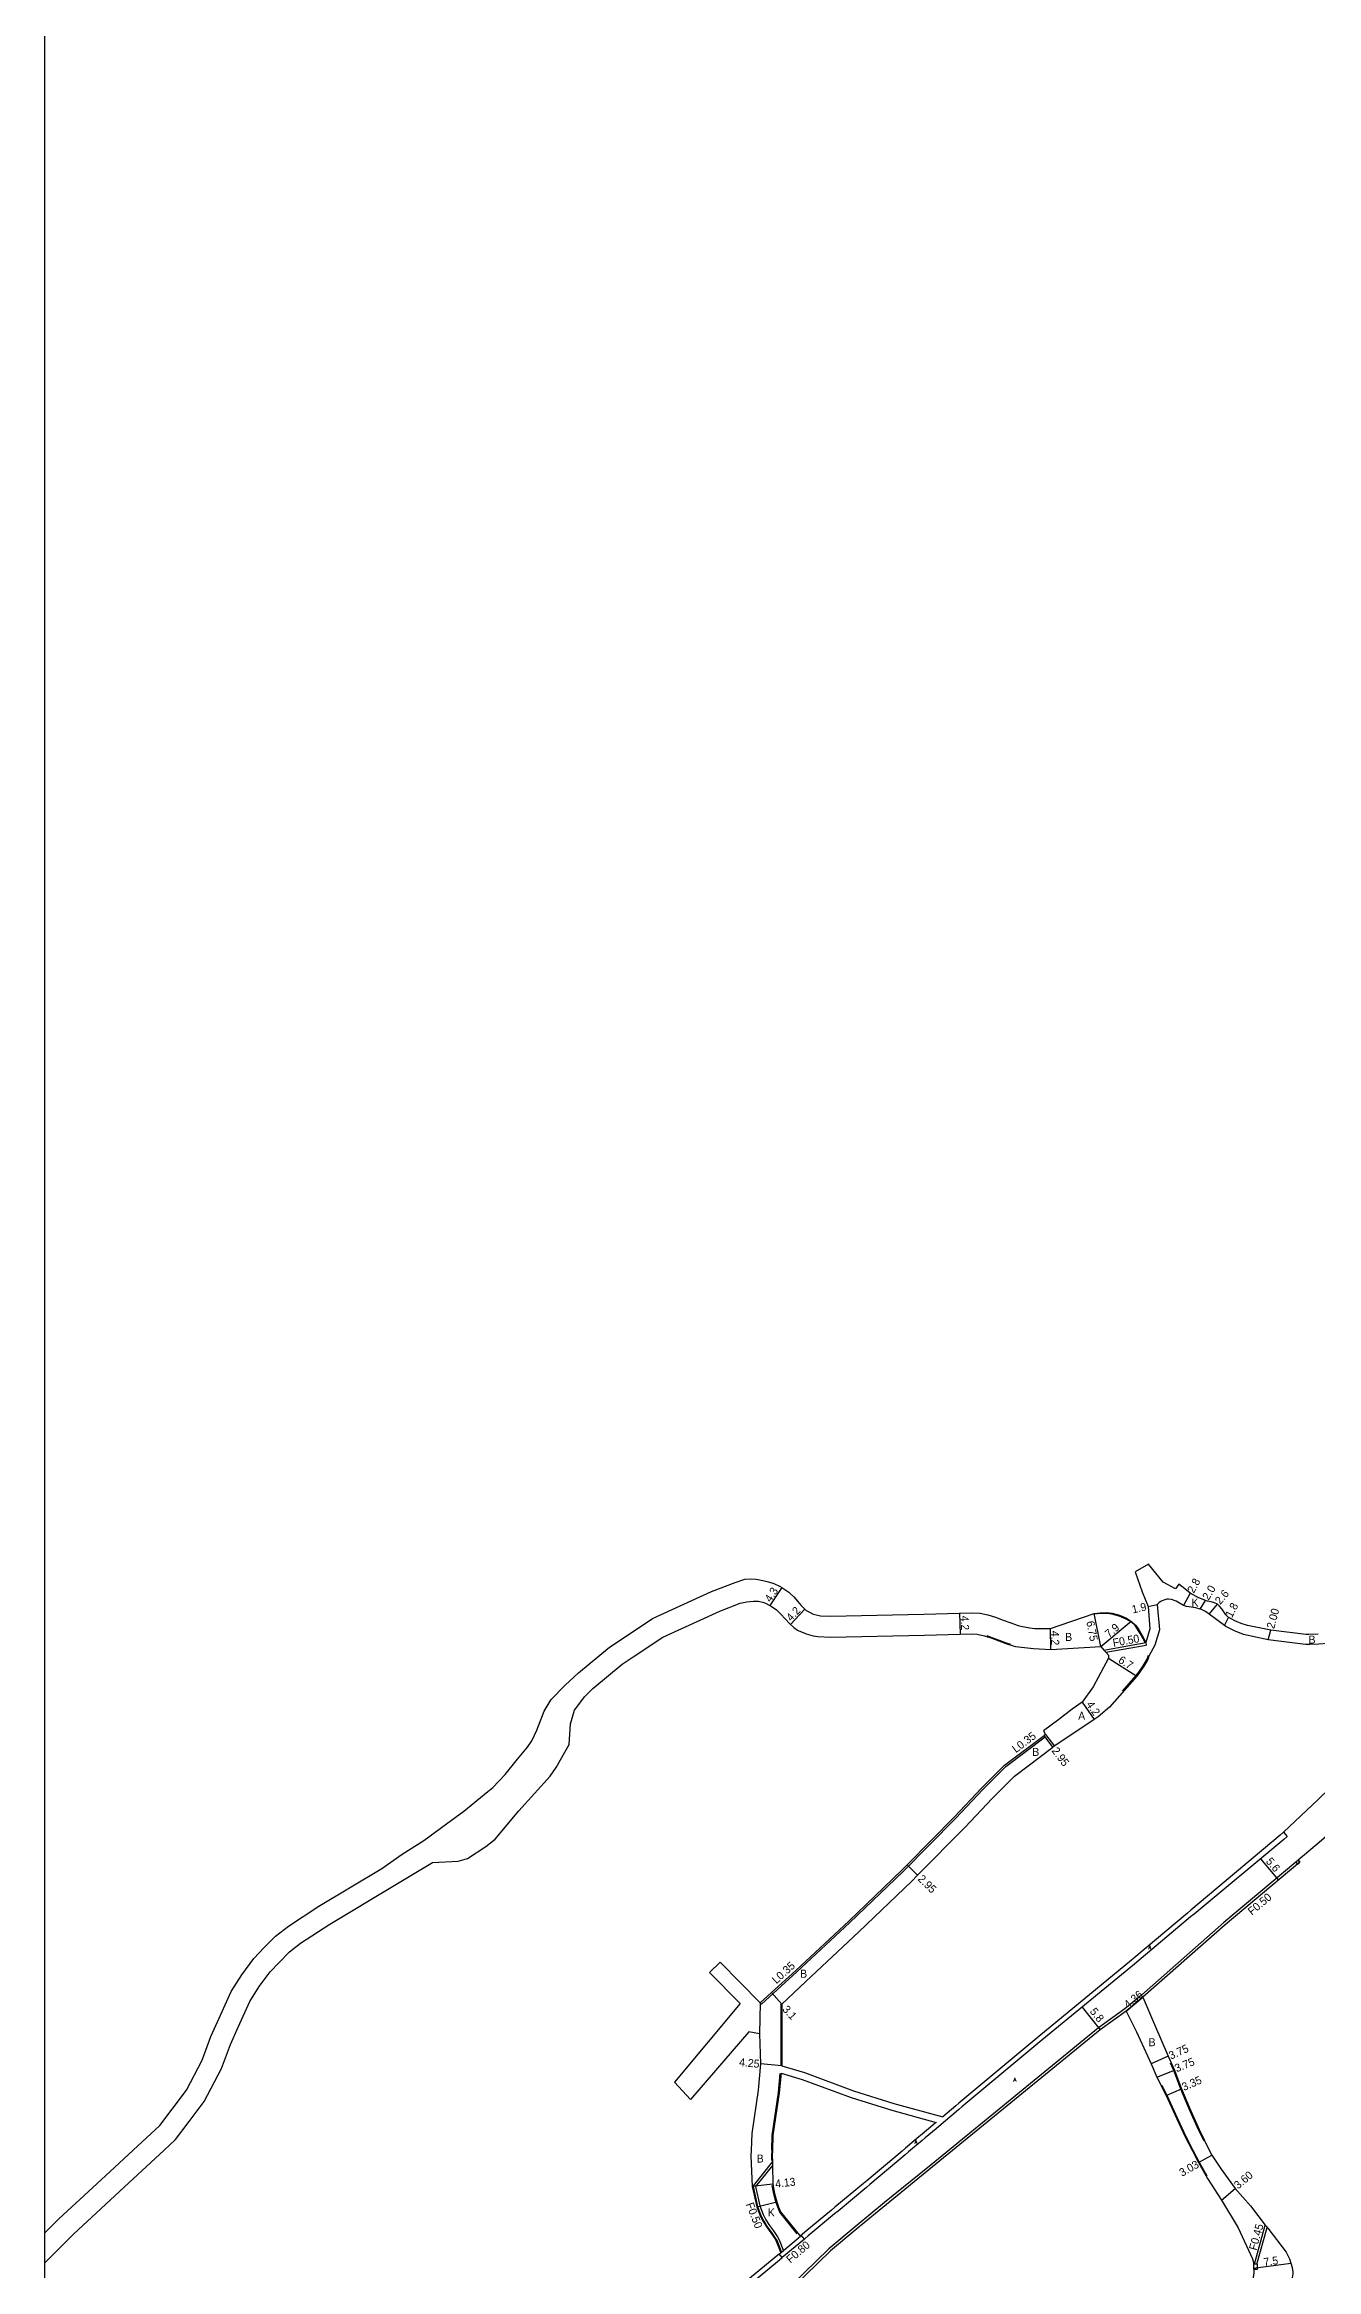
# Model space of a CAD drawing. Header units: metres. Extents: x -24000 to -21600, y -87000 to -84000.
# Drawn here: x -24000 to -23745.6, y -86370.6 to -85925.6 of the extents above; entities that cross this region are included whole.
import ezdxf

# ---------------------------------------------------------------- set-up
doc = ezdxf.new("R2010")
doc.units = ezdxf.units.M
doc.header["$LTSCALE"] = 2.5
for name, color, linetype in [('側溝・桝', 7, 'Continuous'), ('図郭', 7, 'Continuous'), ('幅員', 7, 'Continuous'), ('歩道・分離帯・安全施設', 7, 'Continuous'), ('舗装', 7, 'Continuous'), ('道路', 7, 'Continuous')]:
    doc.layers.add(name, color=color, linetype=linetype)
doc.styles.get("Standard").update_dxf_attribs({"font": ''})
doc.styles.add('YOKO_DECO', font='txt.shx', dxfattribs={"bigfont": 'extfont.shx'})
doc.styles.get('Standard').set_extended_font_data('@MS PGothic')

msp = doc.modelspace()

# ---------------------------------------------------------------- linework, layer by layer
at = {"layer": '側溝・桝', "flags": 128}
for points in [[(-23788.08, -86246.69), (-23779.72, -86245.22)], [(-23787.68, -86247.13), (-23779.63, -86245.71)], [(-23779.72, -86245.22), (-23779.63, -86245.71)], [(-23856.59, -86317.5), (-23849.49, -86311.08), (-23838.88, -86301.17), (-23828.33, -86291.07), (-23817.72, -86280.32), (-23812.32, -86274.59), (-23807.71, -86269.98), (-23799.84, -86264.05)], [(-23799.84, -86264.05), (-23800.05, -86263.78)], [(-23856.83, -86317.24), (-23856.59, -86317.5)], [(-23854.4, -86348.99), (-23858.27, -86353.83)], [(-23854.39, -86349.77), (-23857.75, -86353.98)], [(-23858.27, -86353.83), (-23858.26, -86353.99), (-23857.39, -86358.01), (-23856.69, -86359.8), (-23856.13, -86360.92), (-23855.41, -86362.06), (-23854.6, -86363.16), (-23853.82, -86364.29), (-23853.47, -86364.88), (-23852.56, -86367.18)], [(-23857.75, -86353.98), (-23856.91, -86357.87), (-23856.23, -86359.6), (-23855.7, -86360.67), (-23855, -86361.78), (-23854.19, -86362.87), (-23853.39, -86364.02), (-23853.02, -86364.66), (-23852.16, -86366.84)], [(-23848.8, -86363.99), (-23852.16, -86366.84), (-23852.56, -86367.18), (-23852.68, -86367.28)], [(-23757.95, -86369.52), (-23755.8, -86361.74)], [(-23757.48, -86369.5), (-23755.45, -86362.18)], [(-23847.99, -86364.49), (-23852.44, -86368.17)]]:
    msp.add_lwpolyline(points, dxfattribs=at)
at = {"layer": '側溝・桝'}
for points in [[(-23749.71, -86289.14), (-23764.08, -86301.21), (-23780.59, -86315.72), (-23783.93, -86318.47), (-23789.17, -86322.26), (-23822.67, -86349.66), (-23831.94, -86357.2), (-23837.46, -86361.74), (-23843.11, -86366.47), (-23853.01, -86376.15)], [(-23780.28, -86316.14), (-23783.65, -86318.91)]]:
    msp.add_lwpolyline(points, dxfattribs=at)
for points in [[(-23748.91, -86289.14), (-23749.24, -86288.74), (-23749.71, -86289.14), (-23749.38, -86289.53)], [(-23758.16, -86369.52), (-23758.14, -86370.05), (-23758.13, -86370.52), (-23757.33, -86370.5), (-23757.36, -86369.5), (-23757.48, -86369.5), (-23757.95, -86369.52), (-23758.16, -86369.52)]]:
    msp.add_lwpolyline(points, close=True, dxfattribs=at)
at = {"layer": '図郭'}
msp.add_lwpolyline([(-24000, -86400), (-23200, -86400), (-23200, -85800), (-24000, -85800)], close=True, dxfattribs=at)
at = {"layer": '幅員', "flags": 128}
for points in [[(-23852.54, -86234.18), (-23854.94, -86237.76)], [(-23847.94, -86238.51), (-23850.79, -86241.61)], [(-23817, -86239.34), (-23816.87, -86243.53)], [(-23788.69, -86246.02), (-23790, -86239.4)], [(-23779.26, -86238), (-23777.41, -86237.58)], [(-23770.83, -86235.32), (-23772.16, -86237.79)], [(-23768.81, -86238.5), (-23767.76, -86236.79)], [(-23767.05, -86239.53), (-23765.38, -86237.54)], [(-23798.7, -86246.56), (-23798.77, -86242.36)], [(-23788.69, -86246.02), (-23782.64, -86240.94)], [(-23763.99, -86241.78), (-23763.17, -86240.17)], [(-23755.22, -86244.67), (-23754.7, -86242.74)], [(-23787.18, -86248.33), (-23781.51, -86251.9)], [(-23792.41, -86257.11), (-23790.06, -86260.59)], [(-23798.28, -86266.13), (-23800.05, -86263.78)], [(-23827.44, -86289.66), (-23825.34, -86291.74)], [(-23852.49, -86317.49), (-23854.57, -86315.2)], [(-23783.65, -86318.91), (-23780.28, -86316.14)], [(-23775.21, -86327.91), (-23778.63, -86329.46)], [(-23852.53, -86329.85), (-23856.76, -86329.44)], [(-23777.47, -86332.13), (-23773.99, -86330.71)], [(-23775.66, -86335.77), (-23772.59, -86334.44)], [(-23769.16, -86349.2), (-23766.52, -86347.72)], [(-23854.31, -86353.52), (-23858.41, -86354.01)], [(-23764.56, -86356.74), (-23761.81, -86354.41)], [(-23758.13, -86370.3), (-23750.7, -86369.29)]]:
    msp.add_lwpolyline(points, dxfattribs=at)
at = {"layer": '幅員'}
for points in [[(-23756.78, -86288.46), (-23753.19, -86292.73)], [(-23792.46, -86318.13), (-23788.85, -86322.67)]]:
    msp.add_lwpolyline(points, dxfattribs=at)
at = {"layer": '歩道・分離帯・安全施設', "flags": 128}
for points in [[(-23779.83, -86245.33), (-23779.86, -86245.28), (-23780.32, -86244.32), (-23780.83, -86243.38), (-23781.35, -86242.49), (-23781.85, -86241.8), (-23782.57, -86241.15), (-23783.66, -86240.49), (-23785.04, -86239.89), (-23786.49, -86239.49), (-23787.51, -86239.36), (-23788.82, -86239.38), (-23789.97, -86239.55)], [(-23811.53, -86243.82), (-23810.48, -86244.16), (-23809.06, -86244.71), (-23807.64, -86245.25), (-23806.8, -86245.51)], [(-23784.37, -86254.93), (-23781.62, -86251.8), (-23781.11, -86251.13), (-23780.2, -86249.87), (-23779.43, -86248.54), (-23779.21, -86247.92), (-23779.21, -86247.78)], [(-23852.66, -86329.64), (-23852.63, -86329.34), (-23852.64, -86317.49)], [(-23854.54, -86346.71), (-23854.43, -86343.76), (-23853.2, -86335.22), (-23852.83, -86331.42)], [(-23768.06, -86344.9), (-23769.15, -86342.68), (-23771.1, -86338.33), (-23772.73, -86334.49), (-23774.13, -86330.77), (-23774.76, -86329.33)], [(-23776.52, -86333.7), (-23775.53, -86335.71), (-23773.77, -86339.52), (-23771.7, -86343.98), (-23770.29, -86346.71)], [(-23854.54, -86346.71), (-23854.58, -86347.86), (-23854.56, -86348.76)], [(-23770.29, -86346.71), (-23769.03, -86349.13), (-23767.5, -86351.85)], [(-23849.41, -86363.47), (-23852.88, -86359.1), (-23853.34, -86358.11), (-23853.68, -86357.07), (-23854.12, -86355.45), (-23854.41, -86353.78)]]:
    msp.add_lwpolyline(points, dxfattribs=at)
at = {"layer": '歩道・分離帯・安全施設'}
for points in [[(-23752.15, -86283.14), (-23751.41, -86284.01), (-23752.1, -86284.58), (-23770.06, -86299.49), (-23770.76, -86300.05), (-23781.49, -86309.1), (-23781.95, -86309.49), (-23800.49, -86324.72), (-23816.48, -86338.07), (-23817.09, -86338.59), (-23821.1, -86341.97), (-23821.66, -86342.46), (-23823.81, -86344.26), (-23824.46, -86344.82), (-23827.14, -86347.07), (-23827.81, -86347.64), (-23834.89, -86353.56), (-23835.52, -86354.11), (-23841.27, -86358.89), (-23841.95, -86359.44), (-23847.26, -86363.88), (-23847.83, -86364.36), (-23847.99, -86364.49), (-23848.61, -86363.74)], [(-23752.15, -86283.14), (-23751.41, -86284.01), (-23752.1, -86284.58), (-23770.06, -86299.49), (-23770.76, -86300.05), (-23781.49, -86309.1), (-23781.95, -86309.49), (-23800.49, -86324.72), (-23816.48, -86338.07), (-23817.09, -86338.59), (-23821.1, -86341.97), (-23821.66, -86342.46), (-23823.81, -86344.26), (-23824.46, -86344.82), (-23827.14, -86347.07), (-23827.81, -86347.64), (-23834.89, -86353.56), (-23835.52, -86354.11), (-23841.27, -86358.89), (-23841.95, -86359.44), (-23847.26, -86363.88), (-23847.83, -86364.36), (-23847.99, -86364.49), (-23848.61, -86363.74)], [(-23859.08, -86373.69), (-23855.34, -86370.58), (-23853, -86368.64), (-23852.44, -86368.17), (-23853.07, -86367.42)], [(-23859.08, -86373.69), (-23855.34, -86370.58), (-23853, -86368.64), (-23852.44, -86368.17), (-23853.07, -86367.42)]]:
    msp.add_lwpolyline(points, dxfattribs=at)
at = {"layer": '舗装'}
msp.add_lwpolyline([(-23799.77, -86263.56), (-23798, -86265.95)], dxfattribs=at)
at = {"layer": '舗装', "flags": 128}
for points in [[(-23856.83, -86317.24), (-23856.98, -86323.48)], [(-23857.53, -86358.05), (-23853.54, -86357.02)]]:
    msp.add_lwpolyline(points, dxfattribs=at)
at = {"layer": '道路', "flags": 128}
for points in [[(-23745.22, -86243.54), (-23747.12, -86243.6), (-23747.69, -86243.58), (-23754.7, -86242.74), (-23759.34, -86241.8), (-23760.64, -86241.38), (-23761.91, -86240.87), (-23763.1, -86240.22), (-23763.17, -86240.17), (-23763.57, -86239.8), (-23763.68, -86239.68), (-23764.1, -86239.08), (-23764.51, -86238.47), (-23764.95, -86237.9), (-23765.38, -86237.54), (-23765.99, -86237.25), (-23766.66, -86237.08), (-23767.34, -86236.93), (-23767.76, -86236.79), (-23769.22, -86236.18), (-23770.63, -86235.45), (-23770.83, -86235.32), (-23771.9, -86234.46), (-23773.07, -86233.5), (-23773.74, -86234.48), (-23776.23, -86233.1), (-23779.15, -86229.49), (-23781.81, -86231.08)], [(-23882.26, -86243), (-23878.39, -86240.4), (-23866.57, -86235.02), (-23861.86, -86233.21)], [(-23861.86, -86233.21), (-23859.92, -86232.51), (-23858.83, -86232.45)], [(-23858.83, -86232.45), (-23857.73, -86232.55), (-23856.94, -86232.67), (-23855.19, -86233.05), (-23854.08, -86233.41), (-23853, -86233.92), (-23852.54, -86234.18), (-23851.11, -86235.15), (-23850.9, -86235.32), (-23850.11, -86236.07), (-23849.4, -86236.9), (-23848.7, -86237.74), (-23847.94, -86238.51), (-23847.62, -86238.77), (-23846.84, -86239.22), (-23846.22, -86239.51), (-23845.07, -86239.78), (-23844.75, -86239.83), (-23842.7, -86239.91), (-23833.52, -86239.69), (-23824.08, -86239.55), (-23817, -86239.34), (-23814.56, -86239.26), (-23812.83, -86239.3), (-23811.27, -86239.63), (-23809.74, -86240.12), (-23808.24, -86240.69), (-23806.73, -86241.26), (-23805.21, -86241.76), (-23804.67, -86241.9), (-23802.88, -86242.25), (-23801.96, -86242.36), (-23798.77, -86242.36)], [(-23781.81, -86231.08), (-23780.41, -86235.07), (-23779.26, -86238), (-23778.91, -86242.47), (-23779.72, -86245.22)], [(-23882.26, -86248.06), (-23876.34, -86244.09), (-23864.94, -86238.9), (-23860.86, -86237.32)], [(-23860.86, -86237.32), (-23859.52, -86237.05), (-23858.17, -86236.91), (-23857.25, -86236.93), (-23856.34, -86237.1), (-23855.76, -86237.32), (-23854.94, -86237.76)], [(-23854.94, -86237.76), (-23854.62, -86237.92), (-23853.6, -86238.67), (-23852.68, -86239.53), (-23851.83, -86240.48), (-23850.99, -86241.42), (-23850.13, -86242.21), (-23849.38, -86242.69), (-23849.08, -86242.85), (-23847.94, -86243.34), (-23847.65, -86243.45), (-23846.23, -86243.85), (-23845.33, -86244.01), (-23842.73, -86244.11), (-23833.44, -86243.89), (-23823.99, -86243.75), (-23816.87, -86243.53), (-23814.56, -86243.46), (-23813.44, -86243.51), (-23811.96, -86243.83), (-23810.53, -86244.3), (-23809.11, -86244.85), (-23807.69, -86245.39), (-23806.24, -86245.84), (-23805.75, -86245.96), (-23802.15, -86246.41), (-23798.7, -86246.56)], [(-23798.77, -86242.36), (-23790, -86239.4), (-23788.84, -86239.23), (-23787.5, -86239.21), (-23786.46, -86239.34), (-23784.99, -86239.74), (-23783.59, -86240.35), (-23782.49, -86241.03), (-23781.74, -86241.7), (-23781.22, -86242.41), (-23780.7, -86243.31), (-23780.18, -86244.25), (-23779.72, -86245.22)], [(-23773.63, -86236.89), (-23774.59, -86236.6), (-23775.14, -86236.55), (-23775.51, -86236.53), (-23775.92, -86236.65), (-23776.64, -86236.95), (-23776.72, -86237), (-23777.04, -86237.2), (-23777.32, -86237.44), (-23777.41, -86237.58), (-23776.99, -86242.67), (-23777.9, -86245.75)], [(-23722.32, -86250.76), (-23735.61, -86246.19), (-23741.5, -86245.41), (-23743.3, -86245.41), (-23745.09, -86245.52), (-23746.88, -86245.6), (-23747.78, -86245.58), (-23755.22, -86244.67), (-23760.15, -86243.6), (-23761.95, -86242.87), (-23763.67, -86241.96), (-23763.99, -86241.78), (-23767.05, -86239.53), (-23767.79, -86239), (-23768.58, -86238.59), (-23768.81, -86238.5), (-23769.72, -86238.27), (-23770.65, -86238.14), (-23771.57, -86237.97), (-23772.16, -86237.79), (-23773.63, -86236.89)], [(-23982.25, -86346.71), (-23976.92, -86341.76), (-23974.49, -86338.53), (-23971.61, -86334.71), (-23968.45, -86328.7), (-23966.7, -86324.01), (-23965.07, -86320.34), (-23962.64, -86314.97), (-23960.51, -86311.63), (-23958.11, -86308.37), (-23956.05, -86306.22), (-23953.77, -86303.93), (-23951.22, -86301.91), (-23945.15, -86297.94), (-23932.55, -86290.4), (-23928.45, -86287.54), (-23924.09, -86284.81), (-23919.56, -86281.46), (-23916.12, -86278.92), (-23911.31, -86275.02), (-23910.35, -86274.16), (-23907.88, -86271.59), (-23905.38, -86268.52), (-23903.39, -86266.11), (-23902.54, -86264.86), (-23901.51, -86262.7), (-23900.06, -86258.92), (-23898.67, -86256.57), (-23895.86, -86253.71), (-23893.18, -86251.28), (-23886.96, -86246.15), (-23882.26, -86243)], [(-23976.08, -86346.71), (-23973.79, -86344.59), (-23971.06, -86340.96), (-23968.05, -86336.97), (-23964.61, -86330.41), (-23962.81, -86325.6), (-23961.25, -86322.1), (-23958.94, -86316.97), (-23957.04, -86314.01), (-23954.89, -86311.08), (-23953.05, -86309.16), (-23950.97, -86307.07), (-23948.76, -86305.32), (-23942.92, -86301.5), (-23930.37, -86294), (-23922.38, -86289.18), (-23917.23, -86288.94), (-23915.41, -86288.38), (-23911.74, -86285.99), (-23909.83, -86284.51), (-23905.11, -86278.84), (-23898.82, -86271.94), (-23897.63, -86270.2), (-23895.04, -86265.62), (-23894.81, -86261.44), (-23893.97, -86258.72), (-23891.9, -86255.99), (-23890.33, -86254.38), (-23884.45, -86249.52), (-23882.26, -86248.06)], [(-23798.7, -86246.56), (-23788.69, -86246.02)], [(-23779.07, -86247.95), (-23779.29, -86248.61), (-23780.08, -86249.95), (-23780.99, -86251.22), (-23781.51, -86251.9), (-23786.96, -86258.09), (-23789.23, -86260.04), (-23790.06, -86260.59), (-23798.28, -86266.13)], [(-23787.18, -86248.33), (-23790.24, -86254.03), (-23792.41, -86257.11)], [(-23788.69, -86246.02), (-23788.08, -86246.69), (-23787.67, -86247.15), (-23787.14, -86247.73)], [(-23787.14, -86247.73), (-23787.18, -86248.33)], [(-23777.9, -86245.75), (-23779.07, -86247.95)], [(-23792.41, -86257.11), (-23794.43, -86258.51), (-23797.12, -86260.62), (-23800.18, -86262.85), (-23799.77, -86263.56)], [(-23856.83, -86317.24), (-23854.57, -86315.2), (-23849.73, -86310.82), (-23839.12, -86300.92), (-23828.58, -86290.82), (-23827.44, -86289.66), (-23817.97, -86280.07), (-23812.57, -86274.35), (-23807.94, -86269.72), (-23800.05, -86263.78)], [(-23852.49, -86317.49), (-23847.73, -86312.99), (-23837.08, -86303.06), (-23826.51, -86292.92), (-23825.34, -86291.74), (-23815.85, -86282.12), (-23810.45, -86276.4), (-23806, -86271.95), (-23798.28, -86266.13)], [(-23799.77, -86263.56), (-23800.05, -86263.78)], [(-23864.86, -86309.1), (-23867, -86311.21)], [(-23864.86, -86309.1), (-23856.83, -86317.24)], [(-23867, -86311.21), (-23860.86, -86317.42)], [(-23860.86, -86317.42), (-23874, -86333.09)], [(-23852.49, -86317.49), (-23852.48, -86329.34), (-23852.53, -86329.85)], [(-23783.65, -86318.91), (-23781.57, -86323.08), (-23778.63, -86329.46), (-23777.47, -86332.13), (-23775.66, -86335.77), (-23773.91, -86339.59), (-23771.84, -86344.05), (-23770.46, -86346.71)], [(-23780.28, -86316.14), (-23777.97, -86321.57), (-23775.21, -86327.91), (-23773.99, -86330.71), (-23772.59, -86334.44), (-23770.96, -86338.27), (-23769.01, -86342.62), (-23767.01, -86346.71)], [(-23856.98, -86323.48), (-23859.08, -86323.08), (-23870.77, -86336.6)], [(-23852.67, -86331.31), (-23853.05, -86335.24), (-23854.28, -86343.77), (-23854.39, -86346.71)], [(-23874, -86333.09), (-23870.77, -86336.6)], [(-24000, -86363.35), (-23997.12, -86360.46), (-23986.94, -86351.06), (-23982.25, -86346.71)], [(-24000, -86369.29), (-23994.21, -86363.49), (-23984.04, -86354.1), (-23976.08, -86346.71)], [(-23858.64, -86346.71), (-23858.68, -86347.83), (-23858.41, -86354.01), (-23857.53, -86358.05), (-23856.83, -86359.87), (-23856.26, -86360.99), (-23855.53, -86362.14), (-23854.72, -86363.24), (-23853.94, -86364.37), (-23853.61, -86364.95), (-23852.68, -86367.28)], [(-23854.39, -86346.71), (-23854.43, -86347.87), (-23854.4, -86348.99), (-23854.39, -86349.77), (-23854.31, -86353.52), (-23853.97, -86355.41), (-23853.54, -86357.02), (-23853.2, -86358.06), (-23852.76, -86359.02), (-23848.8, -86363.99)], [(-23770.46, -86346.71), (-23769.16, -86349.2), (-23767.36, -86352.39), (-23764.56, -86356.74), (-23761.21, -86362.28), (-23758.35, -86368.43), (-23758.19, -86369.19), (-23758.16, -86369.52), (-23758.15, -86369.78), (-23758.13, -86370.3), (-23758.12, -86370.78), (-23758.12, -86371.28), (-23758.55, -86374.5), (-23759.64, -86380.8), (-23758.63, -86384.42), (-23752.04, -86400)], [(-23767.01, -86346.71), (-23766.52, -86347.72), (-23764.65, -86350.51), (-23761.81, -86354.41), (-23758.79, -86357.86), (-23755.8, -86361.74), (-23755.66, -86361.91), (-23755.45, -86362.18), (-23755.32, -86362.35), (-23751.66, -86367.09), (-23750.98, -86368.48), (-23750.7, -86369.29), (-23750.45, -86370.19), (-23750.31, -86371.11), (-23750.3, -86371.44), (-23750.43, -86372.24), (-23750.67, -86373.01)]]:
    msp.add_lwpolyline(points, dxfattribs=at)
at = {"layer": '道路'}
for points in [[(-23722.32, -86250.76), (-23723.94, -86253.05), (-23727.92, -86258.24), (-23727.77, -86258.35), (-23730.13, -86261.23), (-23730.43, -86260.94), (-23730.53, -86261.03), (-23737.38, -86268.64), (-23740.32, -86271.88), (-23741.36, -86272.9), (-23744.64, -86275.99), (-23745.25, -86276.59), (-23752.15, -86283.14), (-23752.82, -86283.7), (-23770.68, -86298.73), (-23771.38, -86299.3), (-23782.13, -86308.35), (-23782.58, -86308.74), (-23801.11, -86323.97), (-23817.12, -86337.32), (-23817.72, -86337.85), (-23820.32, -86340.03)], [(-23714.61, -86251.93), (-23715.08, -86251.73), (-23715.73, -86252.44), (-23715.53, -86253.1), (-23724.24, -86264.5), (-23727.22, -86268.43), (-23732.87, -86273.98), (-23739.59, -86280.39), (-23744.53, -86284.81), (-23749.24, -86288.74), (-23748.91, -86289.14), (-23763.83, -86301.66), (-23780.28, -86316.14)], [(-23783.65, -86318.91), (-23788.85, -86322.67), (-23822.35, -86350.06), (-23831.58, -86357.57), (-23837.14, -86362.14), (-23842.78, -86366.87), (-23852.69, -86376.53)], [(-23856.98, -86323.48), (-23856.76, -86329.44), (-23857.27, -86334.73), (-23858.52, -86343.39), (-23858.64, -86346.71)], [(-23852.67, -86331.31), (-23848.43, -86332.58), (-23838.63, -86336.19), (-23830.53, -86338.75), (-23821.65, -86341.16)], [(-23852.53, -86329.85), (-23847.97, -86331.22), (-23838.17, -86334.83), (-23830.13, -86337.38), (-23820.32, -86340.03)], [(-23821.65, -86341.16), (-23821.74, -86341.23), (-23822.3, -86341.71), (-23824.45, -86343.52), (-23825.1, -86344.07), (-23827.78, -86346.33), (-23828.44, -86346.9), (-23835.52, -86352.82), (-23836.16, -86353.37), (-23841.89, -86358.14), (-23842.57, -86358.69), (-23847.88, -86363.13), (-23848.45, -86363.6), (-23848.61, -86363.74), (-23848.8, -86363.99)], [(-23859.69, -86372.93), (-23855.96, -86369.83), (-23853.63, -86367.89), (-23853.07, -86367.42), (-23852.68, -86367.28)]]:
    msp.add_lwpolyline(points, dxfattribs=at)

# ---------------------------------------------------------------- texts
at = {"layer": '側溝・桝'}
for s, rotation, p in [('F0.50', 10.033, (-23786.17, -86246.05)), ('L0.35', 36.9801, (-23805.68, -86267.35)), ('F0.50', 40, (-23758.47, -86299.83)), ('L0.35', 42.1027, (-23853.6, -86313.56)), ('F0.50', 291.2084, (-23859.72, -86357.55)), ('F0.45', 74.5221, (-23757.56, -86366.87)), ('F0.80', 40.2596, (-23850.8, -86369.42))]:
    msp.add_text(s, height=1.6, rotation=rotation, dxfattribs=at).set_placement(p)
at = {"layer": '幅員'}
for s, rotation, p in [('4.3', 57.7361, (-23854.72, -86237.26)), ('2.8', 61.6723, (-23770.1, -86235.47)), ('2.0', 58.4491, (-23767.16, -86236.85)), ('2.6', 50.0195, (-23764.8, -86237.72)), ('4.2', 47.3574, (-23850.63, -86241.07)), ('1.9', 12.9564, (-23782.29, -86239.39)), ('1.8', 62.9289, (-23762.47, -86240.36)), ('2.00', 74.9395, (-23754.04, -86242.56)), ('4.2', 271.7574, (-23816.73, -86239.84)), ('4.2', 271.0255, (-23798.67, -86242.85)), ('6.75', 281.1968, (-23791.62, -86241.05)), ('7.9', 40.083, (-23787.05, -86244.32)), ('6.7', 327.8144, (-23785.35, -86249.1)), ('4.2', 303.9728, (-23791.69, -86257.59)), ('2.95', 306.9669, (-23798.62, -86266.87)), ('5.6', 310, (-23755.79, -86289.02)), ('2.95', 315.3686, (-23825.44, -86292.61)), ('4.36', 39.3933, (-23783.27, -86318.46)), ('3.1', 312.1418, (-23852.51, -86318.66)), ('5.8', 309, (-23791, -86319.04)), ('4.25', 354.4228, (-23861.11, -86329.87)), ('3.75', 24.3844, (-23774.67, -86328.63)), ('3.75', 22.2419, (-23773.54, -86331.17)), ('3.35', 23.4852, (-23772.07, -86334.9)), ('3.03', 29.3248, (-23772.45, -86352.06)), ('4.13', 6.7921, (-23853.75, -86354.26)), ('3.60', 40.2501, (-23761.23, -86354.6)), ('7.5', 7.765, (-23756.02, -86369.91))]:
    msp.add_text(s, height=1.6, rotation=rotation, dxfattribs=at).set_placement(p)
at = {"layer": '舗装'}
for s, p in [('K', (-23770.57, -86237.99)), ('B', (-23795.83, -86244.88)), ('B', (-23747.15, -86245.4)), ('A', (-23793.23, -86260.64)), ('B', (-23802.41, -86267.87)), ('B', (-23848.84, -86312.23)), ('B', (-23779.15, -86325.93)), ('B', (-23857.53, -86349.19)), ('K', (-23855.31, -86359.97))]:
    msp.add_text(s, height=1.6, dxfattribs=at).set_placement(p)
at = {"layer": '舗装', "style": 'YOKO_DECO'}
for p in [(-23779.22, -86306.53, 692.76), (-23806.19, -86332.99, 693.54), (-23825.97, -86345.43, 694.07)]:
    msp.add_text('A', height=0.75, dxfattribs=at).set_placement(p)

doc.saveas('drawing.dxf')
